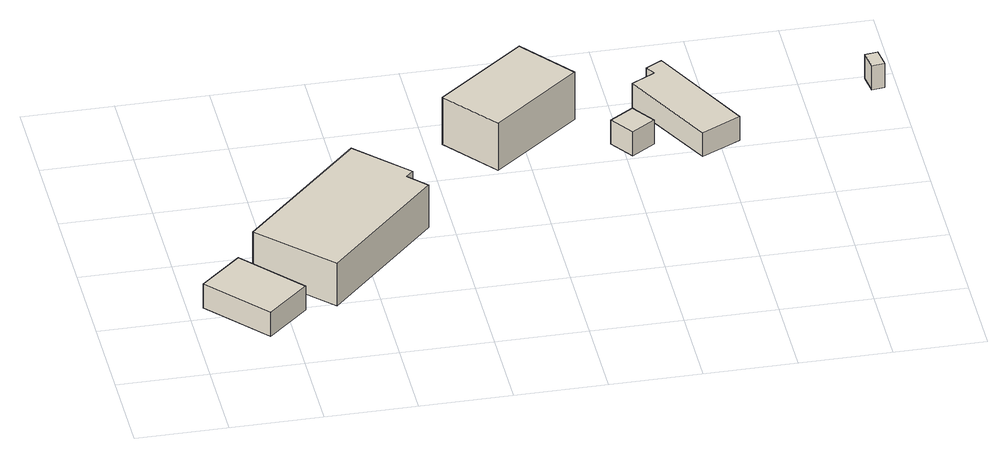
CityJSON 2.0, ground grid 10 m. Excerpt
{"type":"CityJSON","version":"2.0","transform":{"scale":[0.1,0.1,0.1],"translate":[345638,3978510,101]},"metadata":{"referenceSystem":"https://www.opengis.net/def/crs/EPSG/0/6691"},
"CityObjects":{
"building1":{"type":"Building","attributes":{"measuredHeight":3},"geometry":[{"type":"Solid","lod":"1","boundaries":[[[[0,1,2,3]],[[2,4,5,3]],[[1,6,4,2]],[[0,7,6,1]],[[3,5,7,0]],[[4,6,7,5]]]]}]},
"building2":{"type":"Building","attributes":{"measuredHeight":6.5},"geometry":[{"type":"Solid","lod":"1","boundaries":[[[[8,9,10,11,12,13]],[[12,14,15,13]],[[11,16,14,12]],[[10,17,16,11]],[[9,18,17,10]],[[8,19,18,9]],[[13,15,19,8]],[[14,16,17,18,19,15]]]]}]},
"building3":{"type":"Building","attributes":{"measuredHeight":7.3},"geometry":[{"type":"Solid","lod":"1","boundaries":[[[[20,21,22,23]],[[22,24,25,23]],[[21,26,24,22]],[[20,27,26,21]],[[23,25,27,20]],[[24,26,27,25]]]]}]},
"building4":{"type":"Building","attributes":{"measuredHeight":3},"geometry":[{"type":"Solid","lod":"1","boundaries":[[[[28,29,30,31]],[[30,32,33,31]],[[29,34,32,30]],[[28,35,34,29]],[[31,33,35,28]],[[32,34,35,33]]]]}]},
"building5":{"type":"Building","attributes":{"measuredHeight":3},"geometry":[{"type":"Solid","lod":"1","boundaries":[[[[36,37,38,39,40,41]],[[40,42,43,41]],[[39,44,42,40]],[[38,45,44,39]],[[37,46,45,38]],[[36,47,46,37]],[[41,43,47,36]],[[42,44,45,46,47,43]]]]}]},
"building6":{"type":"Building","attributes":{"measuredHeight":3},"geometry":[{"type":"Solid","lod":"1","boundaries":[[[[48,49,50,51]],[[50,52,53,51]],[[49,54,52,50]],[[48,55,54,49]],[[51,53,55,48]],[[52,54,55,53]]]]}]}
},
"vertices":[
[51,106,39],[109,41,39],[64,1,39],[6,66,39],[64,1,69],[6,66,69],[109,41,69],[51,106,69],
[255,205,30],[247,197,30],[266,177,30],[145,55,30],[71,129,30],[201,259,30],[71,129,83],[201,259,83],[145,55,83],[266,177,83],[247,197,83],[255,205,83],
[456,357,19],[360,281,19],[313,339,19],[409,415,19],[313,339,78],[409,415,78],[360,281,78],[456,357,78],
[509,318,22],[527,292,22],[501,275,22],[483,301,22],[501,275,52],[483,301,52],[527,292,52],[509,318,52],
[546,388,14],[540,399,14],[558,409,14],[617,293,14],[574,271,14],[520,374,14],[574,271,44],[520,374,44],[617,293,44],[558,409,44],[540,399,44],[546,388,44],
[784,399,1],[787,377,1],[773,375,1],[770,397,1],[773,375,31],[770,397,31],[787,377,31],[784,399,31]
]}
